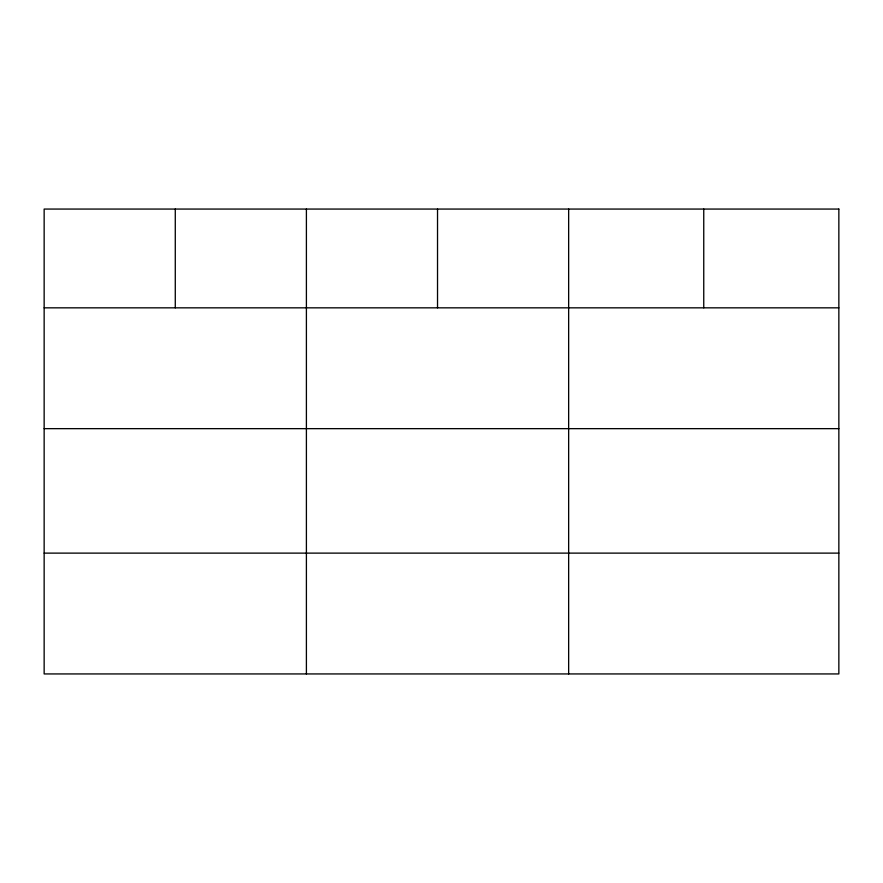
<?xml version="1.0" encoding="UTF-8"?>
<svg xmlns="http://www.w3.org/2000/svg" width="883" height="883" viewBox="0 0 883 883"><rect width="100%" height="100%" fill="white"/><g stroke="black" fill="none" stroke-linecap="round" stroke-linejoin="round"><path stroke-width="1.32" d="M44.15 307.836L838.85 307.836M44.15 428.652L838.85 428.652M44.15 553.122L838.85 553.122M703.751 209.061L703.751 307.836M568.652 209.061L568.652 673.939M437.526 209.061L437.526 307.836M306.401 209.061L306.401 673.939M175.276 209.061L175.276 307.836M838.85 209.061L44.15 209.061L44.15 673.939L838.85 673.939L838.85 209.061"/></g></svg>
